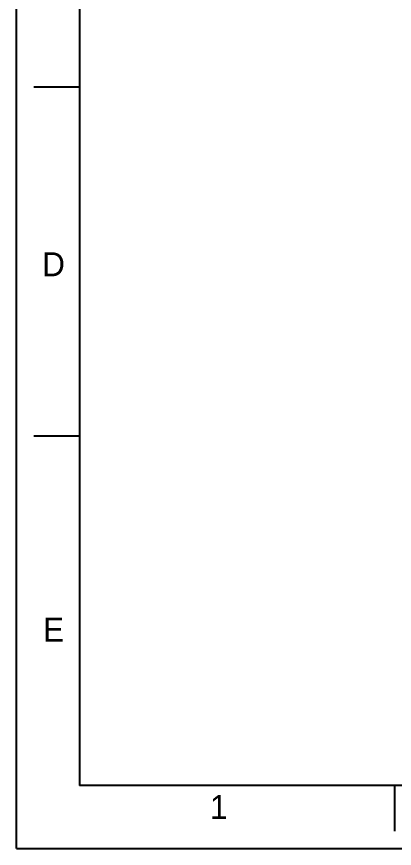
# Model space of a CAD drawing. Extents: x 14045 to 14886, y -16070 to -15475.
# Drawn here: x 14044.8 to 14164.9, y -16070.2 to -15805.8 of the extents above; entities that cross this region are included whole.
import ezdxf

# ---------------------------------------------------------------- set-up
doc = ezdxf.new("R2010")
doc.units = 0
doc.header["$MEASUREMENT"] = 0
doc.layers.add('FORM', color=7, linetype='CONTINUOUS')
doc.styles.get("Standard").update_dxf_attribs({"font": ''})
doc.styles.get('Standard').set_extended_font_data('Gulim')

msp = doc.modelspace()

# ---------------------------------------------------------------- linework, layer by layer
at = {"layer": 'FORM', "color": 7, "linetype": 'Continuous'}
for p, q in [((14044.75, -16070.16), (14044.75, -15475.45)), ((14064.78, -15495.47), (14064.78, -16050.13)), ((14064.78, -15828.27), (14050.22, -15828.27)), ((14064.78, -15939.2), (14050.22, -15939.2)), ((14865.73, -16050.13), (14064.78, -16050.13)), ((14164.9, -16050.13), (14164.9, -16064.69)), ((14044.75, -16070.16), (14885.75, -16070.16))]:
    msp.add_line(p, q, dxfattribs=at)

# ---------------------------------------------------------------- texts
at = {"layer": 'FORM', "char_height": 7.63, "attachment_point": 5}
for s, width, insert in [('D', 10.0119, (14056.51, -15884.51)), ('E', 10.0119, (14056.51, -16000.62)), ('1', 50.0595, (14109.06, -16057.01))]:
    msp.add_mtext_dynamic_manual_height_columns(s, width=width, gutter_width=12.51, heights=[0], dxfattribs=dict(at, insert=insert))

doc.saveas('drawing.dxf')
